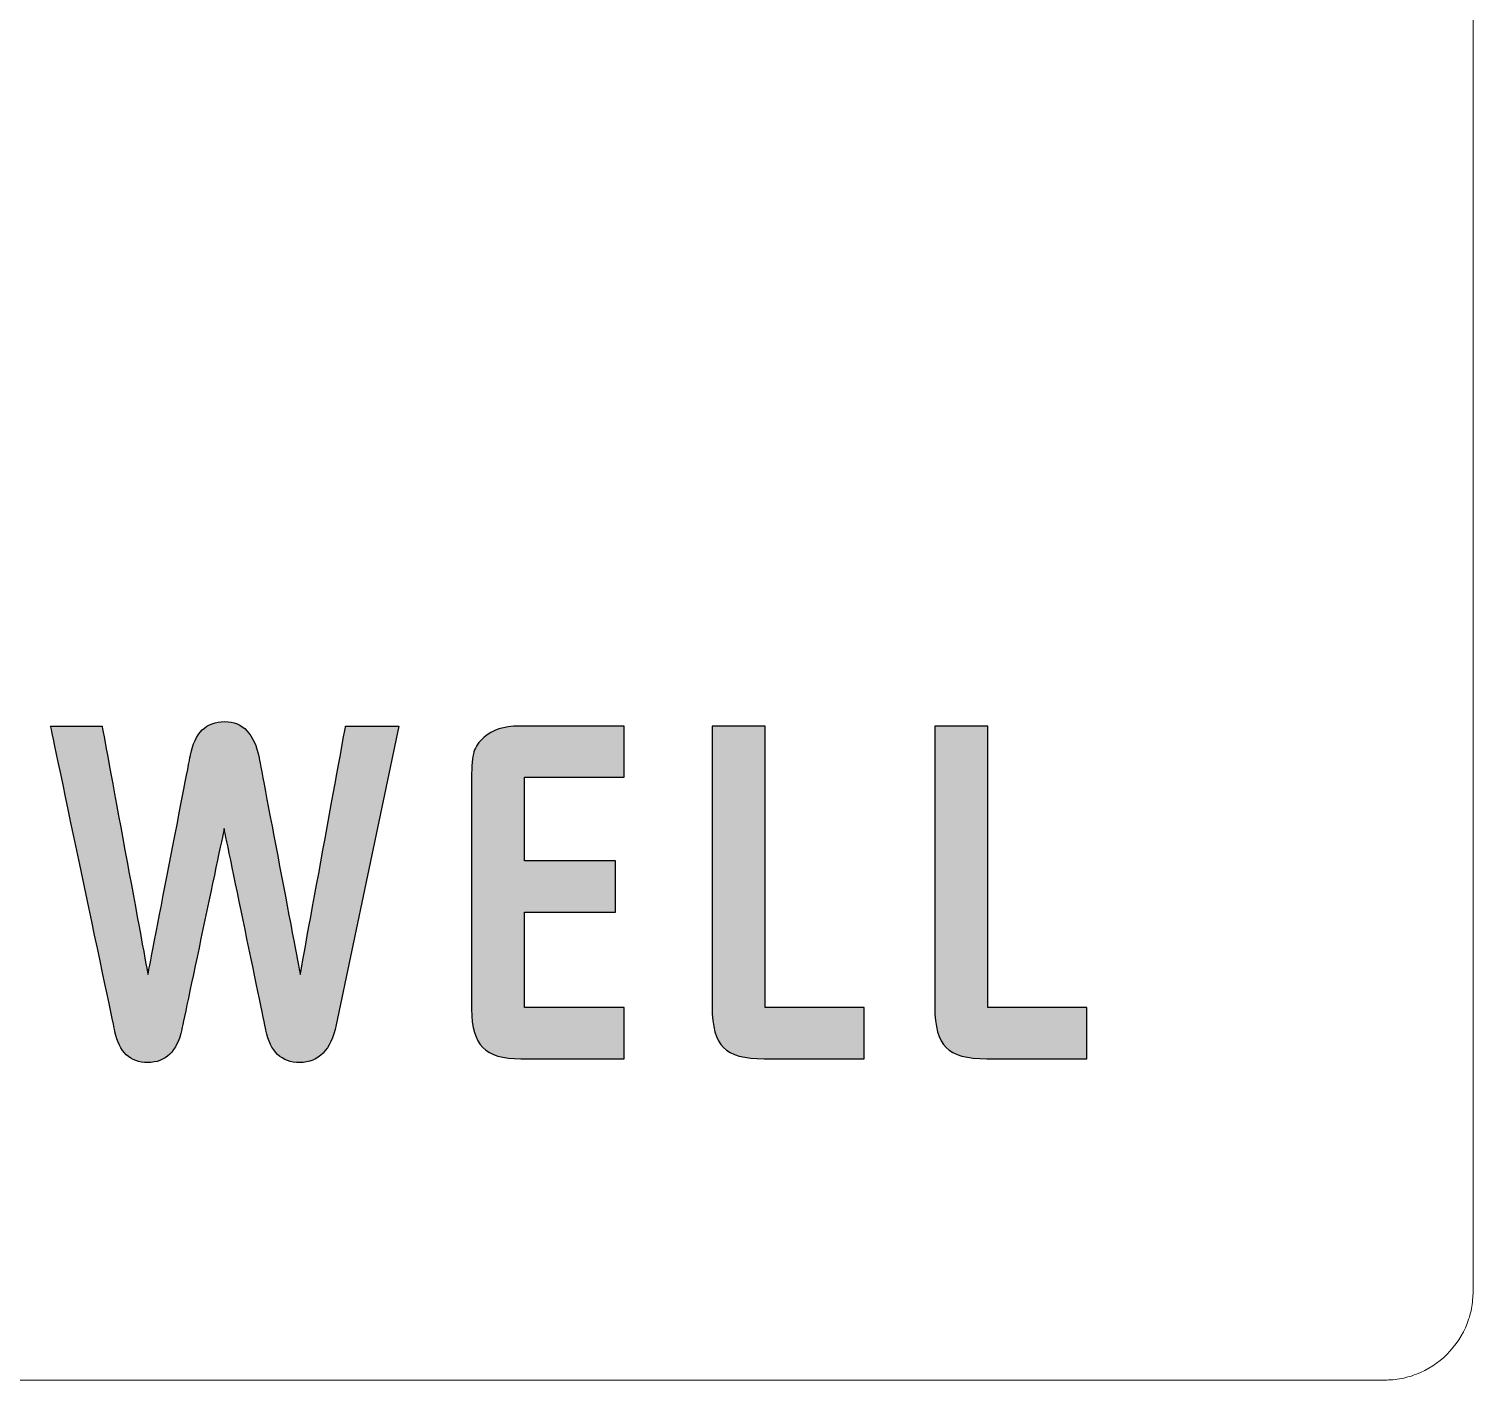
# Model space of a CAD drawing. Header units: inches. Extents: x -244 to 524, y 600 to 1121.
# Drawn here: x -156.18 to -136.64, y 1061.02 to 1079.3 of the extents above; entities that cross this region are included whole.
import ezdxf

# ---------------------------------------------------------------- set-up
doc = ezdxf.new("R2010")
doc.units = ezdxf.units.IN
doc.layers.add('1', color=7, linetype='Continuous', true_color=0xffffff)
doc.layers.add('layer 1', color=7, linetype='Continuous')

msp = doc.modelspace()

# ---------------------------------------------------------------- hatches: boundary and pattern name
h = msp.add_hatch(color=256)
h.dxf.hatch_style = 1
edge = h.paths.add_edge_path()
edge.add_spline(control_points=[(-152.513, 1066.506), (-152.513, 1066.506), (-153.07, 1069.438), (-153.07, 1069.438), (-153.07, 1069.438)], knot_values=[3.2175, 3.2175, 3.2175, 3.2175, 3.465, 3.465, 3.465, 3.465, 3.465], degree=3, periodic=0)
edge.add_spline(control_points=[(-153.07, 1069.438), (-153.134, 1069.763), (-153.289, 1069.927), (-153.535, 1069.927), (-153.535, 1069.927), (-153.786, 1069.927), (-153.94, 1069.776), (-153.998, 1069.475), (-153.998, 1069.475)], knot_values=[2.7225, 2.7225, 2.7225, 2.7225, 2.97, 2.97, 2.97, 2.97, 3.2175, 3.2175, 3.2175, 3.2175, 3.2175], degree=3, periodic=0)
edge.add_spline(control_points=[(-153.998, 1069.475), (-153.998, 1069.475), (-154.574, 1066.506), (-154.574, 1066.506), (-154.574, 1066.506)], knot_values=[2.475, 2.475, 2.475, 2.475, 2.7225, 2.7225, 2.7225, 2.7225, 2.7225], degree=3, periodic=0)
edge.add_spline(control_points=[(-154.574, 1066.506), (-154.574, 1066.506), (-155.194, 1069.867), (-155.194, 1069.867), (-155.194, 1069.867)], knot_values=[2.2275, 2.2275, 2.2275, 2.2275, 2.475, 2.475, 2.475, 2.475, 2.475], degree=3, periodic=0)
edge.add_spline(control_points=[(-155.194, 1069.867), (-155.194, 1069.867), (-155.89, 1069.867), (-155.89, 1069.867), (-155.89, 1069.867)], knot_values=[1.98, 1.98, 1.98, 1.98, 2.2275, 2.2275, 2.2275, 2.2275, 2.2275], degree=3, periodic=0)
edge.add_spline(control_points=[(-155.89, 1069.867), (-155.89, 1069.867), (-155.02, 1065.731), (-155.02, 1065.731), (-155.02, 1065.731)], knot_values=[1.7325, 1.7325, 1.7325, 1.7325, 1.98, 1.98, 1.98, 1.98, 1.98], degree=3, periodic=0)
edge.add_spline(control_points=[(-155.02, 1065.731), (-154.962, 1065.454), (-154.815, 1065.315), (-154.577, 1065.315), (-154.577, 1065.315)], knot_values=[1.485, 1.485, 1.485, 1.485, 1.7325, 1.7325, 1.7325, 1.7325, 1.7325], degree=3, periodic=0)
edge.add_spline(control_points=[(-154.577, 1065.315), (-154.333, 1065.315), (-154.18, 1065.464), (-154.116, 1065.761), (-154.116, 1065.761)], knot_values=[1.2375, 1.2375, 1.2375, 1.2375, 1.485, 1.485, 1.485, 1.485, 1.485], degree=3, periodic=0)
edge.add_spline(control_points=[(-154.116, 1065.761), (-154.116, 1065.761), (-153.542, 1068.479), (-153.542, 1068.479), (-153.542, 1068.479)], knot_values=[0.99, 0.99, 0.99, 0.99, 1.2375, 1.2375, 1.2375, 1.2375, 1.2375], degree=3, periodic=0)
edge.add_spline(control_points=[(-153.542, 1068.479), (-153.542, 1068.479), (-152.978, 1065.751), (-152.978, 1065.751), (-152.978, 1065.751)], knot_values=[0.7425, 0.7425, 0.7425, 0.7425, 0.99, 0.99, 0.99, 0.99, 0.99], degree=3, periodic=0)
edge.add_spline(control_points=[(-152.978, 1065.751), (-152.919, 1065.46), (-152.766, 1065.315), (-152.519, 1065.315), (-152.519, 1065.315)], knot_values=[0.495, 0.495, 0.495, 0.495, 0.7425, 0.7425, 0.7425, 0.7425, 0.7425], degree=3, periodic=0)
edge.add_spline(control_points=[(-152.519, 1065.315), (-152.262, 1065.315), (-152.098, 1065.484), (-152.027, 1065.823), (-152.027, 1065.823)], knot_values=[0.2475, 0.2475, 0.2475, 0.2475, 0.495, 0.495, 0.495, 0.495, 0.495], degree=3, periodic=0)
edge.add_spline(control_points=[(-152.027, 1065.823), (-152.027, 1065.823), (-151.181, 1069.867), (-151.181, 1069.867)], knot_values=[0, 0, 0, 0, 0.2475, 0.2475, 0.2475, 0.2475], degree=3, periodic=0)
edge.add_spline(control_points=[(-151.181, 1069.867), (-151.181, 1069.867), (-151.899, 1069.867), (-151.899, 1069.867), (-151.899, 1069.867)], knot_values=[3.7125, 3.7125, 3.7125, 3.7125, 3.96, 3.96, 3.96, 3.96, 3.96], degree=3, periodic=0)
edge.add_spline(control_points=[(-151.899, 1069.867), (-151.899, 1069.867), (-152.513, 1066.506), (-152.513, 1066.506), (-152.513, 1066.506)], knot_values=[3.465, 3.465, 3.465, 3.465, 3.7125, 3.7125, 3.7125, 3.7125, 3.7125], degree=3, periodic=0)
h = msp.add_hatch(color=256)
h.dxf.hatch_style = 1
edge = h.paths.add_edge_path()
edge.add_spline(control_points=[(-148.828, 1065.365), (-148.478, 1065.365), (-148.129, 1065.365), (-148.129, 1065.365), (-148.129, 1065.365), (-148.129, 1066.057), (-148.129, 1066.057), (-148.129, 1066.057), (-148.129, 1066.057), (-149.478, 1066.057), (-149.478, 1066.057), (-149.478, 1066.057), (-149.478, 1066.057), (-149.478, 1067.351), (-149.478, 1067.351), (-149.478, 1067.351), (-149.478, 1067.351), (-148.247, 1067.351), (-148.247, 1067.351), (-148.247, 1067.351), (-148.247, 1067.351), (-148.247, 1068.043), (-148.247, 1068.043), (-148.247, 1068.043), (-148.247, 1068.043), (-149.478, 1068.043), (-149.478, 1068.043), (-149.478, 1068.043), (-149.478, 1068.043), (-149.478, 1069.174), (-149.478, 1069.174), (-149.478, 1069.174), (-149.478, 1069.174), (-148.129, 1069.174), (-148.129, 1069.174), (-148.129, 1069.174), (-148.129, 1069.174), (-148.129, 1069.867), (-148.129, 1069.867), (-148.129, 1069.867), (-148.129, 1069.867), (-149.556, 1069.867), (-149.556, 1069.867)], knot_values=[1.630612, 1.630612, 1.630612, 1.630612, 1.747082, 1.747082, 1.747082, 1.980023, 1.980023, 1.980023, 1.980023, 2.212964, 2.212964, 2.212964, 2.212964, 2.445906, 2.445906, 2.445906, 2.445906, 2.678847, 2.678847, 2.678847, 2.678847, 2.911788, 2.911788, 2.911788, 2.911788, 3.144729, 3.144729, 3.144729, 3.144729, 3.37767, 3.37767, 3.37767, 3.37767, 3.610611, 3.610612, 3.610612, 3.610612, 3.843553, 3.843553, 3.843553, 3.843553, 4.076471, 4.076471, 4.076471, 4.076471], degree=3, periodic=0)
edge.add_spline(control_points=[(-149.556, 1069.867), (-149.556, 1069.867), (-149.556, 1069.867), (-149.556, 1069.867), (-149.556, 1069.867), (-149.757, 1069.867), (-149.914, 1069.815), (-150.028, 1069.711)], knot_values=[1.397649, 1.397649, 1.397649, 1.397649, 1.397673, 1.397673, 1.397673, 1.397673, 1.630612, 1.630612, 1.630612, 1.630612], degree=3, periodic=0)
edge.add_spline(control_points=[(-150.028, 1069.711), (-150.028, 1069.711), (-150.028, 1069.711), (-150.028, 1069.711), (-150.028, 1069.711), (-150.097, 1069.653), (-150.142, 1069.588), (-150.162, 1069.518)], knot_values=[1.164708, 1.164708, 1.164708, 1.164708, 1.164711, 1.164711, 1.164711, 1.164711, 1.397649, 1.397649, 1.397649, 1.397649], degree=3, periodic=0)
edge.add_spline(control_points=[(-150.162, 1069.518), (-150.162, 1069.518), (-150.162, 1069.518), (-150.162, 1069.518), (-150.162, 1069.518), (-150.183, 1069.447), (-150.194, 1069.33), (-150.194, 1069.164)], knot_values=[0.931767, 0.931767, 0.931767, 0.931767, 0.931769, 0.931769, 0.931769, 0.931769, 1.164708, 1.164708, 1.164708, 1.164708], degree=3, periodic=0)
edge.add_spline(control_points=[(-150.194, 1069.164), (-150.194, 1069.164), (-150.194, 1069.164), (-150.194, 1069.164), (-150.194, 1069.164), (-150.194, 1069.164), (-150.194, 1066.035), (-150.194, 1066.035)], knot_values=[0.698826, 0.698826, 0.698826, 0.698826, 0.698828, 0.698828, 0.698828, 0.698828, 0.931767, 0.931767, 0.931767, 0.931767], degree=3, periodic=0)
edge.add_spline(control_points=[(-150.194, 1066.035), (-150.194, 1066.035), (-150.194, 1066.035), (-150.194, 1066.035), (-150.194, 1066.035), (-150.194, 1065.79), (-150.143, 1065.618), (-150.042, 1065.517)], knot_values=[0.465885, 0.465885, 0.465885, 0.465885, 0.465887, 0.465887, 0.465887, 0.465887, 0.698826, 0.698826, 0.698826, 0.698826], degree=3, periodic=0)
edge.add_spline(control_points=[(-150.042, 1065.517), (-150.042, 1065.517), (-150.042, 1065.517), (-150.042, 1065.517), (-150.042, 1065.517), (-149.94, 1065.415), (-149.769, 1065.365), (-149.527, 1065.365)], knot_values=[0.232944, 0.232944, 0.232944, 0.232944, 0.232946, 0.232946, 0.232946, 0.232946, 0.465885, 0.465885, 0.465885, 0.465885], degree=3, periodic=0)
edge.add_spline(control_points=[(-149.527, 1065.365), (-149.527, 1065.365), (-149.527, 1065.365), (-149.527, 1065.365), (-149.527, 1065.365), (-149.527, 1065.365), (-149.177, 1065.365), (-148.828, 1065.365)], knot_values=[0.116471, 0.116471, 0.116471, 0.116471, 0.116473, 0.116473, 0.116473, 0.116473, 0.232944, 0.232944, 0.232944, 0.232944], degree=3, periodic=0)
h = msp.add_hatch(color=256)
h.dxf.hatch_style = 1
edge = h.paths.add_edge_path()
edge.add_spline(control_points=[(-145.558, 1065.365), (-145.22, 1065.365), (-144.882, 1065.365), (-144.882, 1065.365), (-144.882, 1065.365), (-144.882, 1066.057), (-144.882, 1066.057), (-144.882, 1066.057), (-144.882, 1066.057), (-146.224, 1066.057), (-146.224, 1066.057), (-146.224, 1066.057), (-146.224, 1066.057), (-146.224, 1069.867), (-146.224, 1069.867), (-146.224, 1069.867), (-146.224, 1069.867), (-146.94, 1069.867), (-146.94, 1069.867), (-146.94, 1069.867), (-146.94, 1069.867), (-146.94, 1066.064), (-146.94, 1066.064)], knot_values=[1.485025, 1.485025, 1.485025, 1.485025, 1.732525, 1.732525, 1.732525, 2.227525, 2.227525, 2.227525, 2.227525, 2.722525, 2.722525, 2.722525, 2.722525, 3.217525, 3.217525, 3.217525, 3.217525, 3.712525, 3.712525, 3.712525, 3.712525, 4.2075, 4.2075, 4.2075, 4.2075], degree=3, periodic=0)
edge.add_spline(control_points=[(-146.94, 1066.064), (-146.94, 1066.064), (-146.94, 1066.064), (-146.94, 1066.064), (-146.94, 1066.064), (-146.94, 1065.8), (-146.889, 1065.618), (-146.787, 1065.517)], knot_values=[0.990005, 0.990005, 0.990005, 0.990005, 0.99003, 0.99003, 0.99003, 0.99003, 1.485025, 1.485025, 1.485025, 1.485025], degree=3, periodic=0)
edge.add_spline(control_points=[(-146.787, 1065.517), (-146.787, 1065.517), (-146.787, 1065.517), (-146.787, 1065.517), (-146.787, 1065.517), (-146.684, 1065.415), (-146.5, 1065.365), (-146.234, 1065.365)], knot_values=[0.495005, 0.495005, 0.495005, 0.495005, 0.49501, 0.49501, 0.49501, 0.49501, 0.990005, 0.990005, 0.990005, 0.990005], degree=3, periodic=0)
edge.add_spline(control_points=[(-146.234, 1065.365), (-146.234, 1065.365), (-146.234, 1065.365), (-146.234, 1065.365), (-146.234, 1065.365), (-146.234, 1065.365), (-145.896, 1065.365), (-145.558, 1065.365)], knot_values=[0.2475, 0.2475, 0.2475, 0.2475, 0.247505, 0.247505, 0.247505, 0.247505, 0.495005, 0.495005, 0.495005, 0.495005], degree=3, periodic=0)
h = msp.add_hatch(color=256)
h.dxf.hatch_style = 1
edge = h.paths.add_edge_path()
edge.add_spline(control_points=[(-142.545, 1065.365), (-142.207, 1065.365), (-141.869, 1065.365), (-141.869, 1065.365), (-141.869, 1065.365), (-141.869, 1066.057), (-141.869, 1066.057), (-141.869, 1066.057), (-141.869, 1066.057), (-143.211, 1066.057), (-143.211, 1066.057), (-143.211, 1066.057), (-143.211, 1066.057), (-143.211, 1069.867), (-143.211, 1069.867), (-143.211, 1069.867), (-143.211, 1069.867), (-143.927, 1069.867), (-143.927, 1069.867), (-143.927, 1069.867), (-143.927, 1069.867), (-143.927, 1066.064), (-143.927, 1066.064)], knot_values=[1.485025, 1.485025, 1.485025, 1.485025, 1.732525, 1.732525, 1.732525, 2.227525, 2.227525, 2.227525, 2.227525, 2.722525, 2.722525, 2.722525, 2.722525, 3.217525, 3.217525, 3.217525, 3.217525, 3.712525, 3.712525, 3.712525, 3.712525, 4.2075, 4.2075, 4.2075, 4.2075], degree=3, periodic=0)
edge.add_spline(control_points=[(-143.927, 1066.064), (-143.927, 1066.064), (-143.927, 1066.064), (-143.927, 1066.064), (-143.927, 1066.064), (-143.927, 1065.8), (-143.877, 1065.618), (-143.774, 1065.517)], knot_values=[0.990005, 0.990005, 0.990005, 0.990005, 0.99003, 0.99003, 0.99003, 0.99003, 1.485025, 1.485025, 1.485025, 1.485025], degree=3, periodic=0)
edge.add_spline(control_points=[(-143.774, 1065.517), (-143.774, 1065.517), (-143.774, 1065.517), (-143.774, 1065.517), (-143.774, 1065.517), (-143.672, 1065.415), (-143.487, 1065.365), (-143.221, 1065.365)], knot_values=[0.495005, 0.495005, 0.495005, 0.495005, 0.49501, 0.49501, 0.49501, 0.49501, 0.990005, 0.990005, 0.990005, 0.990005], degree=3, periodic=0)
edge.add_spline(control_points=[(-143.221, 1065.365), (-143.221, 1065.365), (-143.221, 1065.365), (-143.221, 1065.365), (-143.221, 1065.365), (-143.221, 1065.365), (-142.883, 1065.365), (-142.545, 1065.365)], knot_values=[0.2475, 0.2475, 0.2475, 0.2475, 0.247505, 0.247505, 0.247505, 0.247505, 0.495005, 0.495005, 0.495005, 0.495005], degree=3, periodic=0)

# ---------------------------------------------------------------- linework, layer by layer
at = {"layer": '1', "color": 7, "linetype": 'Continuous', "lineweight": 18}
for p, q in [((-136.643, 1062.213), (-136.643, 1108.414)), ((-218.227, 1061.018), (-137.837, 1061.018))]:
    msp.add_line(p, q, dxfattribs=at)
msp.add_open_spline([(-137.837, 1061.018), (-137.819, 1061.018), (-137.714, 1061.022), (-137.564, 1061.048), (-137.486, 1061.069), (-137.257, 1061.157), (-137.113, 1061.25), (-136.876, 1061.487), (-136.783, 1061.631), (-136.694, 1061.86), (-136.673, 1061.938), (-136.647, 1062.088), (-136.643, 1062.195), (-136.643, 1062.213)], degree=3, knots=[0, 0, 0, 0, 0.125, 0.125, 0.25, 0.25, 0.5, 0.5, 0.75, 0.75, 0.875, 0.875, 1, 1, 1, 1], dxfattribs=at)
at = {"layer": 'layer 1'}
for points, knots in [([(-153.998, 1069.475), (-153.998, 1069.475), (-153.94, 1069.776), (-153.786, 1069.927), (-153.535, 1069.927), (-153.535, 1069.927), (-153.289, 1069.927), (-153.134, 1069.763), (-153.07, 1069.438)], [0.6875, 0.6875, 0.6875, 0.6875, 0.6875, 0.75, 0.75, 0.75, 0.75, 0.8125, 0.8125, 0.8125, 0.8125]), ([(-155.02, 1065.731), (-155.02, 1065.731), (-155.02, 1065.731), (-155.89, 1069.867), (-155.89, 1069.867)], [0.4375, 0.4375, 0.4375, 0.4375, 0.43750001, 0.5, 0.5, 0.5, 0.5]), ([(-155.89, 1069.867), (-155.89, 1069.867), (-155.89, 1069.867), (-155.194, 1069.867), (-155.194, 1069.867)], [0.5, 0.5, 0.5, 0.5, 0.50000001, 0.5625, 0.5625, 0.5625, 0.5625]), ([(-155.194, 1069.867), (-155.194, 1069.867), (-155.194, 1069.867), (-154.574, 1066.506), (-154.574, 1066.506)], [0.5625, 0.5625, 0.5625, 0.5625, 0.56250001, 0.625, 0.625, 0.625, 0.625]), ([(-152.513, 1066.506), (-152.513, 1066.506), (-152.513, 1066.506), (-151.899, 1069.867), (-151.899, 1069.867)], [0.875, 0.875, 0.875, 0.875, 0.87500001, 0.9375, 0.9375, 0.9375, 0.9375]), ([(-151.899, 1069.867), (-151.899, 1069.867), (-151.899, 1069.867), (-151.181, 1069.867), (-151.181, 1069.867)], [0.9375, 0.9375, 0.9375, 0.9375, 0.93750001, 1, 1, 1, 1]), ([(-148.129, 1065.365), (-148.129, 1065.365), (-149.527, 1065.365), (-149.527, 1065.365), (-149.527, 1065.365), (-149.769, 1065.365), (-149.94, 1065.415), (-150.042, 1065.517), (-150.042, 1065.517), (-150.143, 1065.618), (-150.194, 1065.79), (-150.194, 1066.035), (-150.194, 1066.035), (-150.194, 1066.035), (-150.194, 1069.164), (-150.194, 1069.164), (-150.194, 1069.164), (-150.194, 1069.33), (-150.183, 1069.447), (-150.162, 1069.518), (-150.162, 1069.518), (-150.142, 1069.588), (-150.097, 1069.653), (-150.028, 1069.711), (-150.028, 1069.711), (-149.914, 1069.815), (-149.757, 1069.867), (-149.556, 1069.867), (-149.556, 1069.867), (-149.556, 1069.867), (-148.129, 1069.867), (-148.129, 1069.867), (-148.129, 1069.867), (-148.129, 1069.867), (-148.129, 1069.174), (-148.129, 1069.174), (-148.129, 1069.174), (-148.129, 1069.174), (-149.478, 1069.174), (-149.478, 1069.174), (-149.478, 1069.174), (-149.478, 1069.174), (-149.478, 1068.043), (-149.478, 1068.043), (-149.478, 1068.043), (-149.478, 1068.043), (-148.247, 1068.043), (-148.247, 1068.043), (-148.247, 1068.043), (-148.247, 1068.043), (-148.247, 1067.351), (-148.247, 1067.351), (-148.247, 1067.351), (-148.247, 1067.351), (-149.478, 1067.351), (-149.478, 1067.351), (-149.478, 1067.351), (-149.478, 1067.351), (-149.478, 1066.057), (-149.478, 1066.057), (-149.478, 1066.057), (-149.478, 1066.057), (-148.129, 1066.057), (-148.129, 1066.057), (-148.129, 1066.057), (-148.129, 1066.057), (-148.129, 1065.365), (-148.129, 1065.365)], [0, 0, 0, 0, 0.058824, 0.058824, 0.058824, 0.058824, 0.117647, 0.117647, 0.117647, 0.117647, 0.176471, 0.176471, 0.176471, 0.176471, 0.235294, 0.235294, 0.235294, 0.235294, 0.294118, 0.294118, 0.294118, 0.294118, 0.352941, 0.352941, 0.352941, 0.352941, 0.411765, 0.411765, 0.411765, 0.411765, 0.470588, 0.470588, 0.470588, 0.470588, 0.529412, 0.529412, 0.529412, 0.529412, 0.588235, 0.588235, 0.588235, 0.588235, 0.647059, 0.647059, 0.647059, 0.647059, 0.705882, 0.705882, 0.705882, 0.705882, 0.764706, 0.764706, 0.764706, 0.764706, 0.823529, 0.823529, 0.823529, 0.823529, 0.882353, 0.882353, 0.882353, 0.882353, 0.941176, 0.941176, 0.941176, 0.941176, 1, 1, 1, 1]), ([(-144.882, 1065.365), (-144.882, 1065.365), (-146.234, 1065.365), (-146.234, 1065.365), (-146.234, 1065.365), (-146.5, 1065.365), (-146.684, 1065.415), (-146.787, 1065.517), (-146.787, 1065.517), (-146.889, 1065.618), (-146.94, 1065.8), (-146.94, 1066.064), (-146.94, 1066.064), (-146.94, 1066.064), (-146.94, 1069.867), (-146.94, 1069.867), (-146.94, 1069.867), (-146.94, 1069.867), (-146.224, 1069.867), (-146.224, 1069.867), (-146.224, 1069.867), (-146.224, 1069.867), (-146.224, 1066.057), (-146.224, 1066.057), (-146.224, 1066.057), (-146.224, 1066.057), (-144.882, 1066.057), (-144.882, 1066.057), (-144.882, 1066.057), (-144.882, 1066.057), (-144.882, 1065.365), (-144.882, 1065.365)], [0, 0, 0, 0, 0.125, 0.125, 0.125, 0.125, 0.25, 0.25, 0.25, 0.25, 0.375, 0.375, 0.375, 0.375, 0.5, 0.5, 0.5, 0.5, 0.625, 0.625, 0.625, 0.625, 0.75, 0.75, 0.75, 0.75, 0.875, 0.875, 0.875, 0.875, 1, 1, 1, 1]), ([(-141.869, 1065.365), (-141.869, 1065.365), (-143.221, 1065.365), (-143.221, 1065.365), (-143.221, 1065.365), (-143.487, 1065.365), (-143.672, 1065.415), (-143.774, 1065.517), (-143.774, 1065.517), (-143.877, 1065.618), (-143.927, 1065.8), (-143.927, 1066.064), (-143.927, 1066.064), (-143.927, 1066.064), (-143.927, 1069.867), (-143.927, 1069.867), (-143.927, 1069.867), (-143.927, 1069.867), (-143.211, 1069.867), (-143.211, 1069.867), (-143.211, 1069.867), (-143.211, 1069.867), (-143.211, 1066.057), (-143.211, 1066.057), (-143.211, 1066.057), (-143.211, 1066.057), (-141.869, 1066.057), (-141.869, 1066.057), (-141.869, 1066.057), (-141.869, 1066.057), (-141.869, 1065.365), (-141.869, 1065.365)], [0, 0, 0, 0, 0.125, 0.125, 0.125, 0.125, 0.25, 0.25, 0.25, 0.25, 0.375, 0.375, 0.375, 0.375, 0.5, 0.5, 0.5, 0.5, 0.625, 0.625, 0.625, 0.625, 0.75, 0.75, 0.75, 0.75, 0.875, 0.875, 0.875, 0.875, 1, 1, 1, 1]), ([(-154.574, 1066.506), (-154.574, 1066.506), (-154.574, 1066.506), (-153.998, 1069.475), (-153.998, 1069.475)], [0.625, 0.625, 0.625, 0.625, 0.62500001, 0.6875, 0.6875, 0.6875, 0.6875]), ([(-153.07, 1069.438), (-153.07, 1069.438), (-153.07, 1069.438), (-152.513, 1066.506), (-152.513, 1066.506)], [0.8125, 0.8125, 0.8125, 0.8125, 0.81250001, 0.875, 0.875, 0.875, 0.875]), ([(-153.542, 1068.479), (-153.542, 1068.479), (-153.542, 1068.479), (-154.116, 1065.761), (-154.116, 1065.761)], [0.25, 0.25, 0.25, 0.25, 0.25000001, 0.3125, 0.3125, 0.3125, 0.3125]), ([(-152.978, 1065.751), (-152.978, 1065.751), (-152.978, 1065.751), (-153.542, 1068.479), (-153.542, 1068.479)], [0.1875, 0.1875, 0.1875, 0.1875, 0.18750001, 0.25, 0.25, 0.25, 0.25]), ([(-152.027, 1065.823), (-152.027, 1065.823), (-152.098, 1065.484), (-152.262, 1065.315), (-152.519, 1065.315)], [0.0625, 0.0625, 0.0625, 0.0625, 0.06250001, 0.125, 0.125, 0.125, 0.125]), ([(-154.577, 1065.315), (-154.577, 1065.315), (-154.815, 1065.315), (-154.962, 1065.454), (-155.02, 1065.731)], [0.375, 0.375, 0.375, 0.375, 0.37500001, 0.4375, 0.4375, 0.4375, 0.4375]), ([(-154.116, 1065.761), (-154.116, 1065.761), (-154.18, 1065.464), (-154.333, 1065.315), (-154.577, 1065.315)], [0.3125, 0.3125, 0.3125, 0.3125, 0.31250001, 0.375, 0.375, 0.375, 0.375]), ([(-152.519, 1065.315), (-152.519, 1065.315), (-152.766, 1065.315), (-152.919, 1065.46), (-152.978, 1065.751)], [0.125, 0.125, 0.125, 0.125, 0.12500001, 0.1875, 0.1875, 0.1875, 0.1875])]:
    msp.add_open_spline(points, degree=3, knots=knots, dxfattribs=at)
msp.add_open_spline([(-151.181, 1069.867), (-151.181, 1069.867), (-152.027, 1065.823), (-152.027, 1065.823)], degree=3, dxfattribs=at)

doc.saveas('drawing.dxf')
